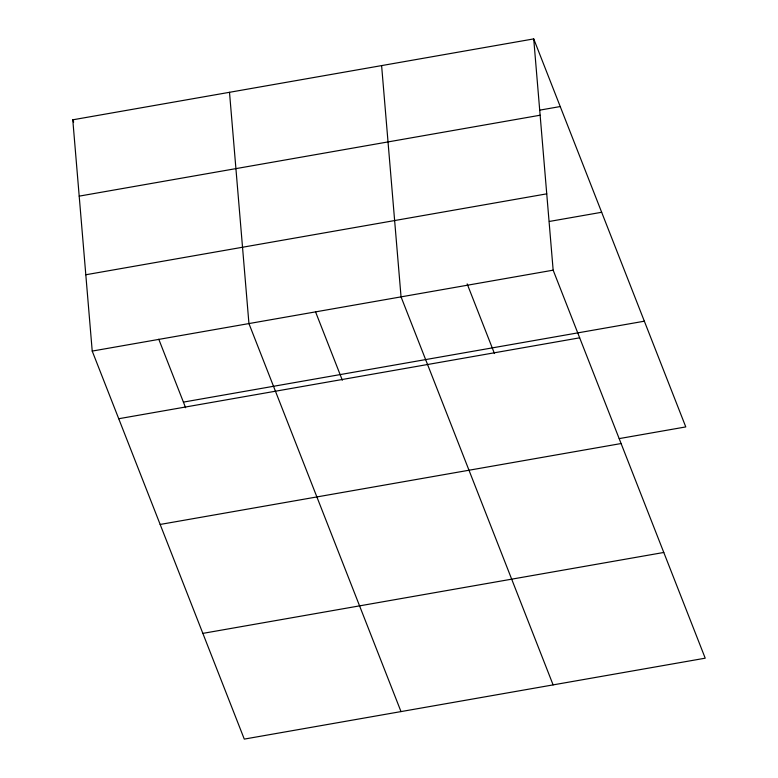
<?xml version="1.0" encoding="UTF-8"?>
<svg xmlns="http://www.w3.org/2000/svg" width="778" height="778" viewBox="0 0 778 778"><rect width="100%" height="100%" fill="white"/><g stroke="black" fill="none" stroke-linecap="round" stroke-linejoin="round"><path stroke-width="1.17" d="M533.718 38.9L553.158 270.17L705.218 658.188L244.282 739.1L92.222 351.082L72.782 119.812L533.718 38.9L685.778 426.918L619.239 438.598M540.029 110.097L560.228 106.547M79.2 196.134L540.136 115.222M85.804 274.76L546.74 193.848M549.375 221.448L601.666 212.277M92.222 351.082L553.158 270.17M183.413 402.109L644.349 321.197M118.733 418.729L579.668 337.817M160.161 524.45L621.097 443.538M202.844 633.38L663.79 552.468M467.16 283.892L494.448 353.523M553.109 684.883L401.049 296.865L381.609 65.605M315.489 311.715L342.339 380.228M401.001 711.588L248.941 323.57L229.5 92.3M72.782 119.812L73.667 122.068M158.77 339.227L185.621 407.74"/></g></svg>
